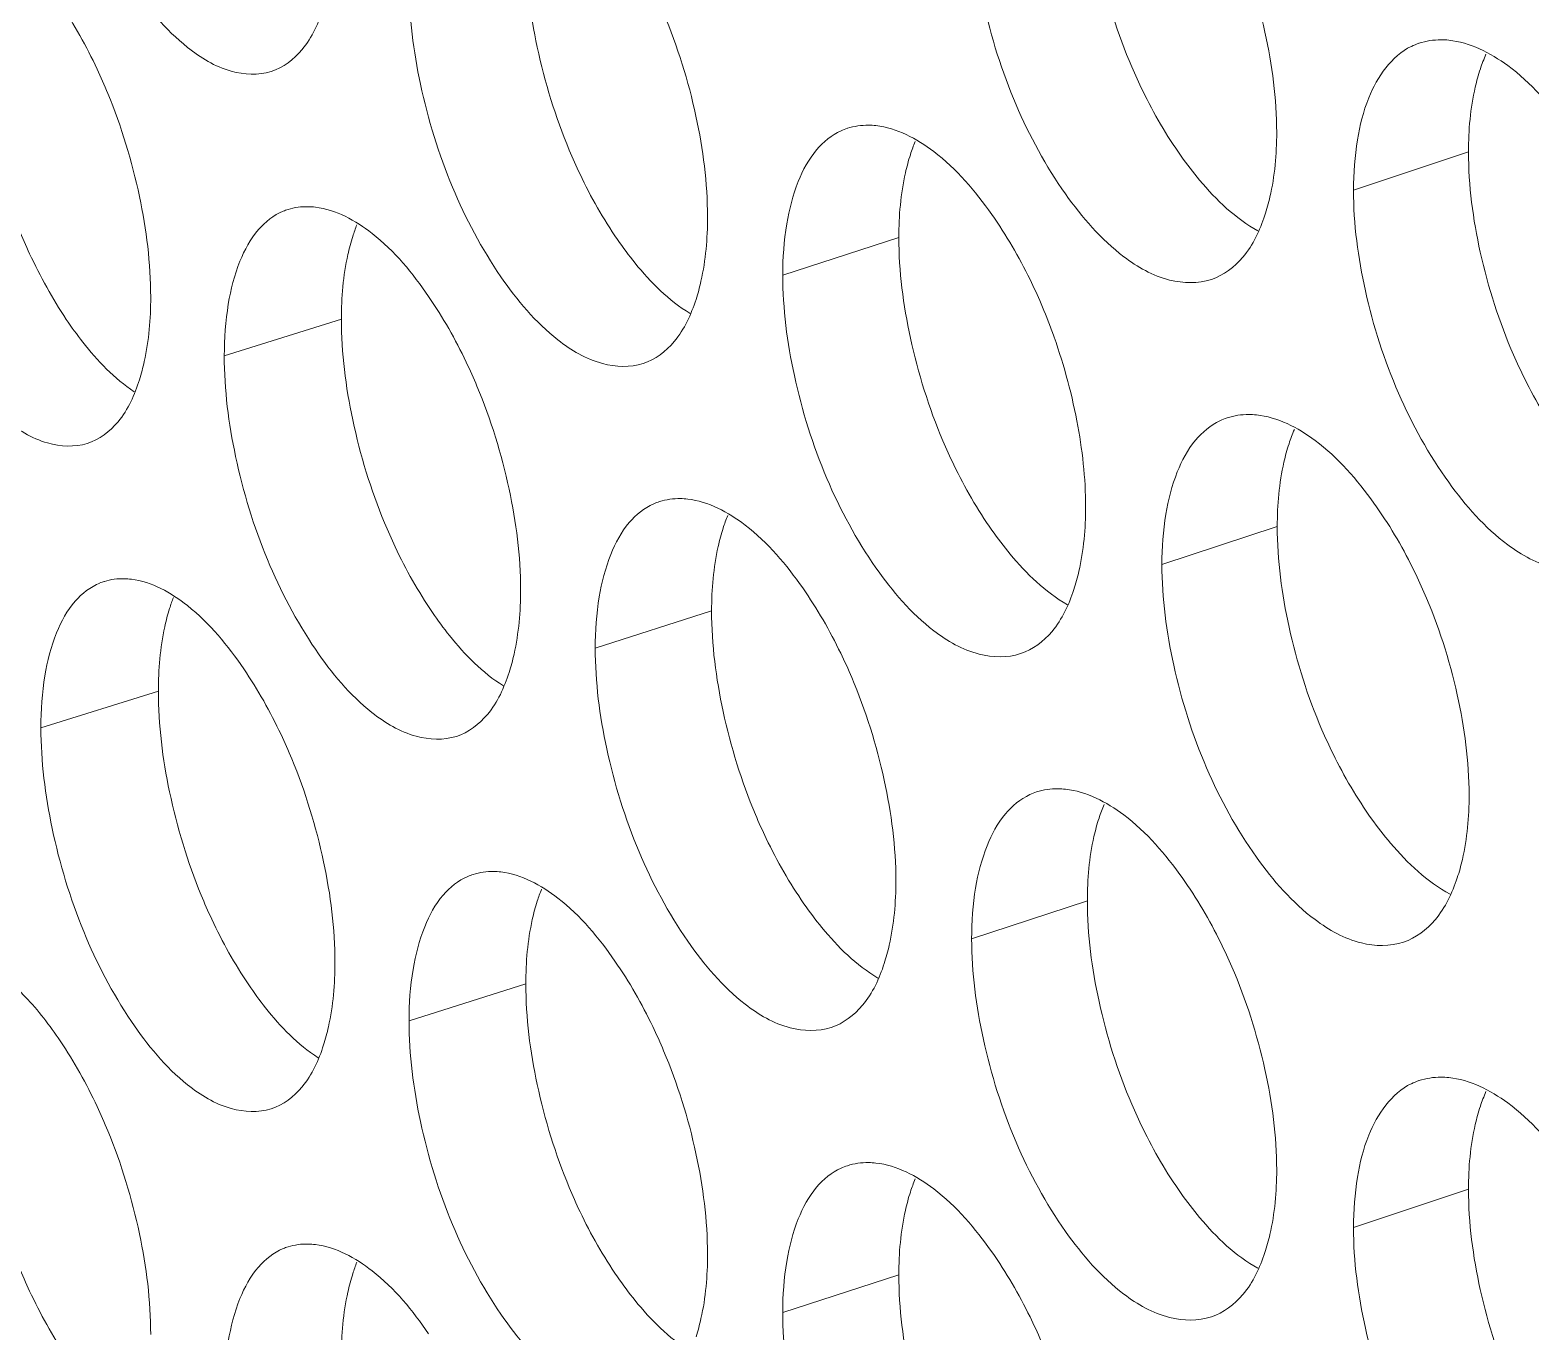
# Model space of a CAD drawing. Header units: millimetres. Extents: x 1177 to 4147, y 93 to 2194.
# Drawn here: x 2502.84 to 2514.23, y 1032.4 to 1042.29 of the extents above; entities that cross this region are included whole.
import ezdxf

# ---------------------------------------------------------------- set-up
doc = ezdxf.new("R2010")
doc.units = ezdxf.units.MM
doc.header["$LTSCALE"] = 0.1
doc.layers.get('0').update_dxf_attribs({"lineweight": 13})
doc.layers.add('标注', color=251, linetype='Continuous', lineweight=9)

# ---------------------------------------------------------------- blocks, each defined once
blk = doc.blocks.new('02')
at = {"layer": '标注'}
for p, q in [((4360.218, 1078.929), (4358.971, 1078.512)), ((4354.039, 1078), (4352.78, 1077.592)), ((4347.992, 1077.115), (4346.722, 1076.716)), ((4358.144, 1074.864), (4356.893, 1074.451)), ((4352.008, 1073.95), (4350.746, 1073.545)), ((4346.007, 1073.079), (4344.733, 1072.683)), ((4346.007, 1073.079), (4344.733, 1072.683)), ((4356.084, 1070.805), (4354.829, 1070.394)), ((4349.993, 1069.905), (4348.726, 1069.503)), ((4349.993, 1069.905), (4348.726, 1069.503)), ((4360.218, 1067.679), (4358.971, 1067.262)), ((4354.039, 1066.75), (4352.78, 1066.342)), ((4354.039, 1066.75), (4352.78, 1066.342))]:
    blk.add_line(p, q, dxfattribs=at)
for centre, radius, start, end in [((4359.904, 1079.443), 0.699, 108.5345, 115.9025), ((4353.688, 1078.545), 0.67, 108.0096, 114.2633), ((4355.89, 1078.338), 1.814, 157.2003, 162.034), ((4347.607, 1077.691), 0.642, 107.4921, 112.5473), ((4349.877, 1077.45), 1.849, 158.192, 162.3487), ((4350.072, 1074.925), 5.992, 20.0336, 23.1528), ((4357.817, 1075.389), 0.689, 108.3587, 115.3644), ((4351.646, 1074.506), 0.661, 107.8363, 113.7), ((4353.87, 1074.287), 1.825, 157.5283, 162.138), ((4345.609, 1073.665), 0.633, 107.3212, 111.9576), ((4345.609, 1073.665), 0.633, 107.3212, 111.9576), ((4347.904, 1073.414), 1.862, 158.5276, 162.4554), ((4347.904, 1073.414), 1.862, 158.5276, 162.4554), ((4355.745, 1071.34), 0.68, 108.1838, 114.818), ((4349.619, 1070.471), 0.651, 107.6638, 113.1281), ((4349.619, 1070.471), 0.651, 107.6638, 113.1281), ((4351.866, 1070.241), 1.837, 157.8589, 162.2429), ((4351.866, 1070.241), 1.837, 157.8589, 162.2429), ((4359.904, 1068.193), 0.699, 108.5345, 115.9025), ((4353.688, 1067.295), 0.67, 108.0096, 114.2633), ((4353.688, 1067.295), 0.67, 108.0096, 114.2633), ((4355.89, 1067.088), 1.814, 157.2003, 162.034), ((4355.89, 1067.088), 1.814, 157.2003, 162.034), ((4347.607, 1066.441), 0.642, 107.4921, 112.5473), ((4349.877, 1066.2), 1.849, 158.192, 162.3487)]:
    blk.add_arc(centre, radius, start, end, dxfattribs=at)
for points, knots in [([(4344.733, 1083.933), (4344.733, 1083.567), (4344.829, 1082.81), (4345.156, 1081.729), (4345.649, 1080.782), (4346.084, 1080.252), (4346.323, 1080.061)], [0, 0, 0, 0, 0.256219, 0.528865, 0.785923, 1, 1, 1, 1]), ([(4356.084, 1082.055), (4356.084, 1081.689), (4356.183, 1080.933), (4356.412, 1080.208), (4356.565, 1079.85)], [0, 0, 0, 0, 0.484378, 1, 1, 1, 1]), ([(4354.829, 1081.644), (4354.829, 1081.278), (4354.929, 1080.522), (4355.269, 1079.444), (4355.781, 1078.501), (4356.232, 1077.978), (4356.479, 1077.791)], [0, 0, 0, 0, 0.255252, 0.52708, 0.784259, 1, 1, 1, 1]), ([(4358.138, 1079.137), (4358.138, 1079.503), (4358.037, 1080.258), (4357.806, 1080.982), (4357.651, 1081.34)], [0, 0, 0, 0, 0.484204, 1, 1, 1, 1]), ([(4349.993, 1081.155), (4349.993, 1080.789), (4350.09, 1080.033), (4350.314, 1079.306), (4350.464, 1078.947)], [0, 0, 0, 0, 0.484494, 1, 1, 1, 1]), ([(4348.726, 1080.753), (4348.726, 1080.387), (4348.824, 1079.631), (4349.157, 1078.551), (4349.657, 1077.605), (4350.098, 1077.078), (4350.341, 1076.888)], [0, 0, 0, 0, 0.255833, 0.528153, 0.785258, 1, 1, 1, 1]), ([(4345.459, 1079.561), (4345.422, 1079.65), (4345.274, 1079.987), (4345.095, 1080.311), (4344.942, 1080.537)], [0, 0, 0, 0, 0.260299, 1, 1, 1, 1]), ([(4347.23, 1079.8), (4347.361, 1079.841), (4347.621, 1080.041), (4347.747, 1080.33), (4347.799, 1080.492)], [0, 0, 0, 0, 0.445594, 1, 1, 1, 1]), ([(4351.964, 1078.223), (4351.964, 1078.589), (4351.866, 1079.345), (4351.639, 1080.07), (4351.488, 1080.429)], [0, 0, 0, 0, 0.484321, 1, 1, 1, 1]), ([(4359.598, 1080.072), (4359.381, 1079.966), (4359.133, 1079.596), (4358.996, 1079.037), (4358.971, 1078.694), (4358.971, 1078.512)], [0, 0, 0, 0, 0.415426, 0.686428, 1, 1, 1, 1]), ([(4360.004, 1080.139), (4359.976, 1080.142), (4359.867, 1080.147), (4359.758, 1080.131), (4359.681, 1080.106)], [0, 0, 0, 0, 0.258783, 1, 1, 1, 1]), ([(4361.287, 1079.186), (4361.104, 1079.438), (4360.746, 1079.853), (4360.235, 1080.115), (4360.004, 1080.139)], [0, 0, 0, 0, 0.572175, 1, 1, 1, 1]), ([(4346.323, 1080.061), (4346.463, 1079.949), (4346.747, 1079.774), (4347.092, 1079.756), (4347.23, 1079.8)], [0, 0, 0, 0, 0.554701, 1, 1, 1, 1]), ([(4356.565, 1079.85), (4356.603, 1079.762), (4356.757, 1079.426), (4356.943, 1079.105), (4357.101, 1078.882)], [0, 0, 0, 0, 0.259878, 1, 1, 1, 1]), ([(4360.347, 1079.827), (4360.325, 1079.762), (4360.245, 1079.469), (4360.218, 1079.163), (4360.218, 1078.929)], [0, 0, 0, 0, 0.22686, 1, 1, 1, 1]), ([(4345.924, 1077.352), (4345.924, 1077.718), (4345.828, 1078.474), (4345.607, 1079.201), (4345.459, 1079.561)], [0, 0, 0, 0, 0.484437, 1, 1, 1, 1]), ([(4353.413, 1079.156), (4353.311, 1079.11), (4353.114, 1078.948), (4352.922, 1078.587), (4352.804, 1078.122), (4352.78, 1077.777), (4352.78, 1077.592)], [0, 0, 0, 0, 0.190641, 0.415947, 0.685903, 1, 1, 1, 1]), ([(4353.791, 1079.212), (4353.764, 1079.215), (4353.66, 1079.221), (4353.554, 1079.207), (4353.481, 1079.183)], [0, 0, 0, 0, 0.25889, 1, 1, 1, 1]), ([(4355.047, 1078.25), (4354.868, 1078.503), (4354.52, 1078.918), (4354.018, 1079.186), (4353.791, 1079.212)], [0, 0, 0, 0, 0.574346, 1, 1, 1, 1]), ([(4358.009, 1078.24), (4358.031, 1078.305), (4358.111, 1078.597), (4358.138, 1078.903), (4358.138, 1079.137)], [0, 0, 0, 0, 0.226796, 1, 1, 1, 1]), ([(4350.464, 1078.947), (4350.501, 1078.858), (4350.651, 1078.522), (4350.833, 1078.2), (4350.988, 1077.976)], [0, 0, 0, 0, 0.260144, 1, 1, 1, 1]), ([(4360.218, 1078.929), (4360.218, 1078.563), (4360.319, 1077.807), (4360.551, 1077.084), (4360.707, 1076.726)], [0, 0, 0, 0, 0.484301, 1, 1, 1, 1]), ([(4354.165, 1078.897), (4354.143, 1078.832), (4354.065, 1078.539), (4354.039, 1078.234), (4354.039, 1078)], [0, 0, 0, 0, 0.226444, 1, 1, 1, 1]), ([(4357.101, 1078.882), (4357.164, 1078.793), (4357.401, 1078.484), (4357.691, 1078.205), (4357.935, 1078.07)], [0, 0, 0, 0, 0.282461, 1, 1, 1, 1]), ([(4358.971, 1078.512), (4358.971, 1078.146), (4359.072, 1077.39), (4359.418, 1076.313), (4359.938, 1075.373), (4360.395, 1074.852), (4360.644, 1074.667)], [0, 0, 0, 0, 0.254863, 0.526363, 0.783591, 1, 1, 1, 1]), ([(4347.36, 1078.284), (4347.258, 1078.241), (4347.058, 1078.083), (4346.865, 1077.721), (4346.746, 1077.252), (4346.722, 1076.903), (4346.722, 1076.716)], [0, 0, 0, 0, 0.188092, 0.412143, 0.683021, 1, 1, 1, 1]), ([(4347.711, 1078.328), (4347.685, 1078.331), (4347.585, 1078.338), (4347.484, 1078.325), (4347.414, 1078.303)], [0, 0, 0, 0, 0.259011, 1, 1, 1, 1]), ([(4348.939, 1077.358), (4348.766, 1077.611), (4348.428, 1078.027), (4347.935, 1078.301), (4347.711, 1078.328)], [0, 0, 0, 0, 0.576575, 1, 1, 1, 1]), ([(4351.839, 1077.327), (4351.86, 1077.392), (4351.939, 1077.684), (4351.964, 1077.989), (4351.964, 1078.223)], [0, 0, 0, 0, 0.22638, 1, 1, 1, 1]), ([(4355.582, 1077.281), (4355.544, 1077.369), (4355.391, 1077.705), (4355.204, 1078.027), (4355.047, 1078.25)], [0, 0, 0, 0, 0.259857, 1, 1, 1, 1]), ([(4357.429, 1077.544), (4357.562, 1077.588), (4357.824, 1077.788), (4357.956, 1078.078), (4358.009, 1078.24)], [0, 0, 0, 0, 0.450132, 1, 1, 1, 1]), ([(4344.496, 1078.086), (4344.532, 1077.998), (4344.679, 1077.661), (4344.857, 1077.337), (4345.008, 1077.111)], [0, 0, 0, 0, 0.260408, 1, 1, 1, 1]), ([(4348.115, 1078.011), (4348.095, 1077.946), (4348.017, 1077.653), (4347.992, 1077.348), (4347.992, 1077.115)], [0, 0, 0, 0, 0.226033, 1, 1, 1, 1]), ([(4350.988, 1077.976), (4351.048, 1077.889), (4351.271, 1077.588), (4351.543, 1077.315), (4351.774, 1077.175)], [0, 0, 0, 0, 0.281645, 1, 1, 1, 1]), ([(4354.039, 1078), (4354.039, 1077.634), (4354.138, 1076.878), (4354.365, 1076.153), (4354.517, 1075.794)], [0, 0, 0, 0, 0.484416, 1, 1, 1, 1]), ([(4356.479, 1077.791), (4356.627, 1077.679), (4356.927, 1077.505), (4357.286, 1077.497), (4357.429, 1077.544)], [0, 0, 0, 0, 0.551821, 1, 1, 1, 1]), ([(4352.78, 1077.592), (4352.78, 1077.226), (4352.879, 1076.47), (4353.217, 1075.392), (4353.725, 1074.448), (4354.173, 1073.923), (4354.418, 1073.735)], [0, 0, 0, 0, 0.255445, 0.527438, 0.784592, 1, 1, 1, 1]), ([(4345.802, 1076.457), (4345.822, 1076.522), (4345.899, 1076.814), (4345.924, 1077.118), (4345.924, 1077.352)], [0, 0, 0, 0, 0.225969, 1, 1, 1, 1]), ([(4349.463, 1076.385), (4349.427, 1076.474), (4349.276, 1076.81), (4349.094, 1077.133), (4348.939, 1077.358)], [0, 0, 0, 0, 0.260123, 1, 1, 1, 1]), ([(4351.265, 1076.633), (4351.396, 1076.675), (4351.657, 1076.875), (4351.786, 1077.164), (4351.839, 1077.327)], [0, 0, 0, 0, 0.447449, 1, 1, 1, 1]), ([(4345.008, 1077.111), (4345.065, 1077.027), (4345.275, 1076.736), (4345.529, 1076.468), (4345.746, 1076.326)], [0, 0, 0, 0, 0.280712, 1, 1, 1, 1]), ([(4347.992, 1077.115), (4347.992, 1076.748), (4348.089, 1075.992), (4348.311, 1075.265), (4348.46, 1074.905)], [0, 0, 0, 0, 0.484532, 1, 1, 1, 1]), ([(4356.065, 1075.077), (4356.065, 1075.39), (4355.991, 1076.037), (4355.817, 1076.663), (4355.702, 1076.978)], [0, 0, 0, 0, 0.482715, 1, 1, 1, 1]), ([(4350.341, 1076.888), (4350.484, 1076.776), (4350.774, 1076.602), (4351.125, 1076.588), (4351.265, 1076.633)], [0, 0, 0, 0, 0.553517, 1, 1, 1, 1]), ([(4346.722, 1076.716), (4346.722, 1076.349), (4346.819, 1075.593), (4347.149, 1074.513), (4347.646, 1073.566), (4348.084, 1073.037), (4348.324, 1072.847)], [0, 0, 0, 0, 0.256026, 0.528509, 0.78559, 1, 1, 1, 1]), ([(4360.707, 1076.726), (4360.745, 1076.638), (4360.901, 1076.303), (4361.09, 1075.983), (4361.249, 1075.761)], [0, 0, 0, 0, 0.2597, 1, 1, 1, 1]), ([(4345.235, 1075.765), (4345.365, 1075.806), (4345.625, 1076.006), (4345.75, 1076.294), (4345.802, 1076.457)], [0, 0, 0, 0, 0.444646, 1, 1, 1, 1]), ([(4349.936, 1074.178), (4349.936, 1074.544), (4349.838, 1075.3), (4349.614, 1076.025), (4349.463, 1076.385)], [0, 0, 0, 0, 0.48436, 1, 1, 1, 1]), ([(4344.336, 1076.029), (4344.475, 1075.917), (4344.755, 1075.742), (4345.098, 1075.723), (4345.235, 1075.765)], [0, 0, 0, 0, 0.555309, 1, 1, 1, 1]), ([(4357.522, 1076.012), (4357.42, 1075.963), (4357.225, 1075.799), (4357.034, 1075.438), (4356.916, 1074.976), (4356.893, 1074.634), (4356.893, 1074.451)], [0, 0, 0, 0, 0.192296, 0.418401, 0.687759, 1, 1, 1, 1]), ([(4357.918, 1076.075), (4357.89, 1076.078), (4357.784, 1076.084), (4357.675, 1076.068), (4357.6, 1076.043)], [0, 0, 0, 0, 0.258817, 1, 1, 1, 1]), ([(4359.192, 1075.119), (4359.011, 1075.371), (4358.656, 1075.787), (4358.148, 1076.051), (4357.918, 1076.075)], [0, 0, 0, 0, 0.572892, 1, 1, 1, 1]), ([(4354.517, 1075.794), (4354.554, 1075.706), (4354.707, 1075.37), (4354.891, 1075.049), (4355.048, 1074.825)], [0, 0, 0, 0, 0.259967, 1, 1, 1, 1]), ([(4358.272, 1075.762), (4358.25, 1075.697), (4358.17, 1075.404), (4358.144, 1075.099), (4358.144, 1074.864)], [0, 0, 0, 0, 0.226721, 1, 1, 1, 1]), ([(4351.381, 1075.111), (4351.278, 1075.066), (4351.081, 1074.905), (4350.888, 1074.543), (4350.769, 1074.077), (4350.746, 1073.731), (4350.746, 1073.545)], [0, 0, 0, 0, 0.1898, 0.414696, 0.684955, 1, 1, 1, 1]), ([(4351.749, 1075.162), (4351.723, 1075.165), (4351.62, 1075.172), (4351.516, 1075.158), (4351.444, 1075.135)], [0, 0, 0, 0, 0.258928, 1, 1, 1, 1]), ([(4352.996, 1074.198), (4352.819, 1074.451), (4352.475, 1074.866), (4351.975, 1075.136), (4351.749, 1075.162)], [0, 0, 0, 0, 0.575082, 1, 1, 1, 1]), ([(4355.938, 1074.181), (4355.959, 1074.246), (4356.039, 1074.538), (4356.065, 1074.843), (4356.065, 1075.077)], [0, 0, 0, 0, 0.226657, 1, 1, 1, 1]), ([(4359.735, 1074.153), (4359.697, 1074.241), (4359.541, 1074.576), (4359.352, 1074.897), (4359.192, 1075.119)], [0, 0, 0, 0, 0.259679, 1, 1, 1, 1]), ([(4348.46, 1074.905), (4348.496, 1074.817), (4348.645, 1074.48), (4348.826, 1074.158), (4348.98, 1073.933)], [0, 0, 0, 0, 0.260232, 1, 1, 1, 1]), ([(4358.144, 1074.864), (4358.144, 1074.498), (4358.244, 1073.743), (4358.474, 1073.019), (4358.629, 1072.661)], [0, 0, 0, 0, 0.484339, 1, 1, 1, 1]), ([(4352.133, 1074.847), (4352.112, 1074.782), (4352.034, 1074.489), (4352.008, 1074.184), (4352.008, 1073.95)], [0, 0, 0, 0, 0.226307, 1, 1, 1, 1]), ([(4355.048, 1074.825), (4355.111, 1074.736), (4355.343, 1074.431), (4355.627, 1074.154), (4355.867, 1074.017)], [0, 0, 0, 0, 0.282202, 1, 1, 1, 1]), ([(4360.644, 1074.667), (4360.796, 1074.554), (4361.102, 1074.382), (4361.467, 1074.377), (4361.612, 1074.426)], [0, 0, 0, 0, 0.550741, 1, 1, 1, 1]), ([(4356.893, 1074.451), (4356.893, 1074.085), (4356.993, 1073.329), (4357.336, 1072.251), (4357.852, 1071.309), (4358.306, 1070.787), (4358.554, 1070.601)], [0, 0, 0, 0, 0.255058, 0.526721, 0.783925, 1, 1, 1, 1]), ([(4345.373, 1074.252), (4345.27, 1074.21), (4345.069, 1074.054), (4344.876, 1073.691), (4344.756, 1073.222), (4344.733, 1072.871), (4344.733, 1072.683)], [0, 0, 0, 0, 0.187225, 0.410841, 0.682034, 1, 1, 1, 1]), ([(4345.373, 1074.252), (4345.27, 1074.21), (4345.069, 1074.054), (4344.876, 1073.691), (4344.756, 1073.222), (4344.733, 1072.871), (4344.733, 1072.683)], [0, 0, 0, 0, 0.187225, 0.410841, 0.682034, 1, 1, 1, 1]), ([(4345.714, 1074.293), (4345.689, 1074.296), (4345.59, 1074.304), (4345.49, 1074.291), (4345.421, 1074.269)], [0, 0, 0, 0, 0.259055, 1, 1, 1, 1]), ([(4345.714, 1074.293), (4345.689, 1074.296), (4345.59, 1074.304), (4345.49, 1074.291), (4345.421, 1074.269)], [0, 0, 0, 0, 0.259055, 1, 1, 1, 1]), ([(4346.933, 1073.32), (4346.761, 1073.573), (4346.426, 1073.989), (4345.936, 1074.265), (4345.714, 1074.293)], [0, 0, 0, 0, 0.577332, 1, 1, 1, 1]), ([(4346.933, 1073.32), (4346.761, 1073.573), (4346.426, 1073.989), (4345.936, 1074.265), (4345.714, 1074.293)], [0, 0, 0, 0, 0.577332, 1, 1, 1, 1]), ([(4349.811, 1073.282), (4349.832, 1073.347), (4349.911, 1073.639), (4349.936, 1073.944), (4349.936, 1074.178)], [0, 0, 0, 0, 0.226242, 1, 1, 1, 1]), ([(4353.528, 1073.228), (4353.49, 1073.316), (4353.338, 1073.652), (4353.153, 1073.974), (4352.996, 1074.198)], [0, 0, 0, 0, 0.259945, 1, 1, 1, 1]), ([(4355.359, 1073.486), (4355.492, 1073.529), (4355.754, 1073.729), (4355.884, 1074.019), (4355.938, 1074.181)], [0, 0, 0, 0, 0.449251, 1, 1, 1, 1]), ([(4360.225, 1071.951), (4360.225, 1072.317), (4360.123, 1073.072), (4359.891, 1073.796), (4359.735, 1074.153)], [0, 0, 0, 0, 0.484165, 1, 1, 1, 1]), ([(4346.129, 1073.975), (4346.108, 1073.91), (4346.031, 1073.617), (4346.007, 1073.313), (4346.007, 1073.079)], [0, 0, 0, 0, 0.225897, 1, 1, 1, 1]), ([(4346.129, 1073.975), (4346.108, 1073.91), (4346.031, 1073.617), (4346.007, 1073.313), (4346.007, 1073.079)], [0, 0, 0, 0, 0.225897, 1, 1, 1, 1]), ([(4348.98, 1073.933), (4349.038, 1073.847), (4349.258, 1073.549), (4349.523, 1073.278), (4349.749, 1073.137)], [0, 0, 0, 0, 0.281347, 1, 1, 1, 1]), ([(4352.008, 1073.95), (4352.008, 1073.584), (4352.107, 1072.828), (4352.332, 1072.102), (4352.483, 1071.743)], [0, 0, 0, 0, 0.484455, 1, 1, 1, 1]), ([(4354.418, 1073.735), (4354.565, 1073.623), (4354.861, 1073.449), (4355.217, 1073.439), (4355.359, 1073.486)], [0, 0, 0, 0, 0.552376, 1, 1, 1, 1]), ([(4350.746, 1073.545), (4350.746, 1073.179), (4350.844, 1072.423), (4351.18, 1071.344), (4351.684, 1070.399), (4352.128, 1069.873), (4352.372, 1069.684)], [0, 0, 0, 0, 0.255639, 0.527795, 0.784925, 1, 1, 1, 1]), ([(4347.454, 1072.346), (4347.417, 1072.434), (4347.268, 1072.771), (4347.087, 1073.095), (4346.933, 1073.32)], [0, 0, 0, 0, 0.260211, 1, 1, 1, 1]), ([(4347.454, 1072.346), (4347.417, 1072.434), (4347.268, 1072.771), (4347.087, 1073.095), (4346.933, 1073.32)], [0, 0, 0, 0, 0.260211, 1, 1, 1, 1]), ([(4349.24, 1072.589), (4349.371, 1072.631), (4349.632, 1072.831), (4349.759, 1073.12), (4349.811, 1073.282)], [0, 0, 0, 0, 0.446528, 1, 1, 1, 1]), ([(4346.007, 1073.079), (4346.007, 1072.712), (4346.102, 1071.956), (4346.323, 1071.229), (4346.471, 1070.868)], [0, 0, 0, 0, 0.484571, 1, 1, 1, 1]), ([(4346.007, 1073.079), (4346.007, 1072.712), (4346.102, 1071.956), (4346.323, 1071.229), (4346.471, 1070.868)], [0, 0, 0, 0, 0.484571, 1, 1, 1, 1]), ([(4354.007, 1071.023), (4354.007, 1071.389), (4353.908, 1072.144), (4353.68, 1072.869), (4353.528, 1073.228)], [0, 0, 0, 0, 0.484282, 1, 1, 1, 1]), ([(4348.324, 1072.847), (4348.466, 1072.735), (4348.753, 1072.56), (4349.101, 1072.545), (4349.24, 1072.589)], [0, 0, 0, 0, 0.554103, 1, 1, 1, 1]), ([(4344.733, 1072.683), (4344.733, 1072.317), (4344.829, 1071.56), (4345.156, 1070.479), (4345.649, 1069.532), (4346.084, 1069.002), (4346.323, 1068.811)], [0, 0, 0, 0, 0.256219, 0.528865, 0.785923, 1, 1, 1, 1]), ([(4344.733, 1072.683), (4344.733, 1072.317), (4344.829, 1071.56), (4345.156, 1070.479), (4345.649, 1069.532), (4346.084, 1069.002), (4346.323, 1068.811)], [0, 0, 0, 0, 0.256219, 0.528865, 0.785923, 1, 1, 1, 1]), ([(4358.629, 1072.661), (4358.667, 1072.573), (4358.821, 1072.237), (4359.009, 1071.917), (4359.168, 1071.694)], [0, 0, 0, 0, 0.259789, 1, 1, 1, 1]), ([(4347.923, 1070.138), (4347.923, 1070.504), (4347.825, 1071.259), (4347.603, 1071.986), (4347.454, 1072.346)], [0, 0, 0, 0, 0.484398, 1, 1, 1, 1]), ([(4347.923, 1070.138), (4347.923, 1070.504), (4347.825, 1071.259), (4347.603, 1071.986), (4347.454, 1072.346)], [0, 0, 0, 0, 0.484398, 1, 1, 1, 1]), ([(4355.46, 1071.957), (4355.358, 1071.909), (4355.162, 1071.746), (4354.971, 1071.385), (4354.852, 1070.921), (4354.829, 1070.578), (4354.829, 1070.394)], [0, 0, 0, 0, 0.191473, 0.417182, 0.686837, 1, 1, 1, 1]), ([(4355.847, 1072.016), (4355.82, 1072.019), (4355.714, 1072.025), (4355.608, 1072.01), (4355.533, 1071.986)], [0, 0, 0, 0, 0.258853, 1, 1, 1, 1]), ([(4357.112, 1071.057), (4356.932, 1071.31), (4356.581, 1071.725), (4356.076, 1071.991), (4355.847, 1072.016)], [0, 0, 0, 0, 0.573616, 1, 1, 1, 1]), ([(4360.096, 1071.054), (4360.118, 1071.119), (4360.198, 1071.412), (4360.225, 1071.717), (4360.225, 1071.951)], [0, 0, 0, 0, 0.226935, 1, 1, 1, 1]), ([(4352.483, 1071.743), (4352.52, 1071.655), (4352.671, 1071.319), (4352.855, 1070.997), (4353.01, 1070.773)], [0, 0, 0, 0, 0.260055, 1, 1, 1, 1]), ([(4356.211, 1071.702), (4356.189, 1071.637), (4356.11, 1071.344), (4356.084, 1071.039), (4356.084, 1070.805)], [0, 0, 0, 0, 0.226582, 1, 1, 1, 1]), ([(4359.168, 1071.694), (4359.233, 1071.604), (4359.473, 1071.292), (4359.769, 1071.012), (4360.019, 1070.878)], [0, 0, 0, 0, 0.282708, 1, 1, 1, 1]), ([(4349.722, 1071.118), (4349.696, 1071.121), (4349.595, 1071.128), (4349.493, 1071.114), (4349.421, 1071.092)], [0, 0, 0, 0, 0.258969, 1, 1, 1, 1]), ([(4349.722, 1071.118), (4349.696, 1071.121), (4349.595, 1071.128), (4349.493, 1071.114), (4349.421, 1071.092)], [0, 0, 0, 0, 0.258969, 1, 1, 1, 1]), ([(4350.96, 1070.151), (4350.785, 1070.403), (4350.444, 1070.819), (4349.948, 1071.091), (4349.722, 1071.118)], [0, 0, 0, 0, 0.575826, 1, 1, 1, 1]), ([(4350.96, 1070.151), (4350.785, 1070.403), (4350.444, 1070.819), (4349.948, 1071.091), (4349.722, 1071.118)], [0, 0, 0, 0, 0.575826, 1, 1, 1, 1]), ([(4349.363, 1071.07), (4349.26, 1071.026), (4349.062, 1070.866), (4348.869, 1070.505), (4348.75, 1070.037), (4348.726, 1069.69), (4348.726, 1069.503)], [0, 0, 0, 0, 0.188951, 0.413428, 0.683995, 1, 1, 1, 1]), ([(4349.363, 1071.07), (4349.26, 1071.026), (4349.062, 1070.866), (4348.869, 1070.505), (4348.75, 1070.037), (4348.726, 1069.69), (4348.726, 1069.503)], [0, 0, 0, 0, 0.188951, 0.413428, 0.683995, 1, 1, 1, 1]), ([(4353.881, 1070.126), (4353.902, 1070.191), (4353.981, 1070.484), (4354.007, 1070.789), (4354.007, 1071.023)], [0, 0, 0, 0, 0.226518, 1, 1, 1, 1]), ([(4357.651, 1070.09), (4357.613, 1070.178), (4357.458, 1070.513), (4357.271, 1070.834), (4357.112, 1071.057)], [0, 0, 0, 0, 0.259768, 1, 1, 1, 1]), ([(4359.513, 1070.357), (4359.646, 1070.402), (4359.909, 1070.602), (4360.042, 1070.892), (4360.096, 1071.054)], [0, 0, 0, 0, 0.451001, 1, 1, 1, 1]), ([(4346.471, 1070.868), (4346.507, 1070.78), (4346.655, 1070.443), (4346.834, 1070.12), (4346.987, 1069.895)], [0, 0, 0, 0, 0.26032, 1, 1, 1, 1]), ([(4346.471, 1070.868), (4346.507, 1070.78), (4346.655, 1070.443), (4346.834, 1070.12), (4346.987, 1069.895)], [0, 0, 0, 0, 0.26032, 1, 1, 1, 1]), ([(4350.117, 1070.802), (4350.096, 1070.736), (4350.018, 1070.444), (4349.993, 1070.139), (4349.993, 1069.905)], [0, 0, 0, 0, 0.226169, 1, 1, 1, 1]), ([(4350.117, 1070.802), (4350.096, 1070.736), (4350.018, 1070.444), (4349.993, 1070.139), (4349.993, 1069.905)], [0, 0, 0, 0, 0.226169, 1, 1, 1, 1]), ([(4356.084, 1070.805), (4356.084, 1070.439), (4356.183, 1069.683), (4356.412, 1068.958), (4356.565, 1068.6)], [0, 0, 0, 0, 0.484378, 1, 1, 1, 1]), ([(4353.01, 1070.773), (4353.072, 1070.685), (4353.3, 1070.382), (4353.577, 1070.107), (4353.813, 1069.968)], [0, 0, 0, 0, 0.28193, 1, 1, 1, 1]), ([(4358.554, 1070.601), (4358.704, 1070.489), (4359.007, 1070.316), (4359.369, 1070.309), (4359.513, 1070.357)], [0, 0, 0, 0, 0.551276, 1, 1, 1, 1]), ([(4354.829, 1070.394), (4354.829, 1070.028), (4354.929, 1069.272), (4355.269, 1068.194), (4355.781, 1067.251), (4356.232, 1066.728), (4356.479, 1066.541)], [0, 0, 0, 0, 0.255252, 0.52708, 0.784259, 1, 1, 1, 1]), ([(4344.942, 1069.287), (4344.829, 1069.455), (4344.599, 1069.752), (4344.213, 1070.093), (4343.82, 1070.276), (4343.554, 1070.274), (4343.443, 1070.24)], [0, 0, 0, 0, 0.323685, 0.595295, 0.814917, 1, 1, 1, 1]), ([(4351.488, 1069.179), (4351.451, 1069.267), (4351.299, 1069.604), (4351.116, 1069.926), (4350.96, 1070.151)], [0, 0, 0, 0, 0.260034, 1, 1, 1, 1]), ([(4351.488, 1069.179), (4351.451, 1069.267), (4351.299, 1069.604), (4351.116, 1069.926), (4350.96, 1070.151)], [0, 0, 0, 0, 0.260034, 1, 1, 1, 1]), ([(4347.799, 1069.242), (4347.82, 1069.307), (4347.897, 1069.599), (4347.923, 1069.904), (4347.923, 1070.138)], [0, 0, 0, 0, 0.226105, 1, 1, 1, 1]), ([(4347.799, 1069.242), (4347.82, 1069.307), (4347.897, 1069.599), (4347.923, 1069.904), (4347.923, 1070.138)], [0, 0, 0, 0, 0.226105, 1, 1, 1, 1]), ([(4353.305, 1069.432), (4353.437, 1069.475), (4353.698, 1069.675), (4353.828, 1069.964), (4353.881, 1070.126)], [0, 0, 0, 0, 0.448356, 1, 1, 1, 1]), ([(4358.138, 1067.887), (4358.138, 1068.253), (4358.037, 1069.008), (4357.806, 1069.732), (4357.651, 1070.09)], [0, 0, 0, 0, 0.484204, 1, 1, 1, 1]), ([(4346.987, 1069.895), (4347.044, 1069.81), (4347.259, 1069.515), (4347.519, 1069.246), (4347.74, 1069.104)], [0, 0, 0, 0, 0.281036, 1, 1, 1, 1]), ([(4346.987, 1069.895), (4347.044, 1069.81), (4347.259, 1069.515), (4347.519, 1069.246), (4347.74, 1069.104)], [0, 0, 0, 0, 0.281036, 1, 1, 1, 1]), ([(4349.993, 1069.905), (4349.993, 1069.539), (4350.09, 1068.783), (4350.314, 1068.056), (4350.464, 1067.697)], [0, 0, 0, 0, 0.484494, 1, 1, 1, 1]), ([(4349.993, 1069.905), (4349.993, 1069.539), (4350.09, 1068.783), (4350.314, 1068.056), (4350.464, 1067.697)], [0, 0, 0, 0, 0.484494, 1, 1, 1, 1]), ([(4352.372, 1069.684), (4352.517, 1069.572), (4352.81, 1069.398), (4353.164, 1069.386), (4353.305, 1069.432)], [0, 0, 0, 0, 0.552941, 1, 1, 1, 1]), ([(4348.726, 1069.503), (4348.726, 1069.137), (4348.824, 1068.381), (4349.157, 1067.301), (4349.657, 1066.355), (4350.098, 1065.828), (4350.341, 1065.638)], [0, 0, 0, 0, 0.255833, 0.528153, 0.785258, 1, 1, 1, 1]), ([(4348.726, 1069.503), (4348.726, 1069.137), (4348.824, 1068.381), (4349.157, 1067.301), (4349.657, 1066.355), (4350.098, 1065.828), (4350.341, 1065.638)], [0, 0, 0, 0, 0.255833, 0.528153, 0.785258, 1, 1, 1, 1]), ([(4345.459, 1068.311), (4345.422, 1068.4), (4345.274, 1068.737), (4345.095, 1069.061), (4344.942, 1069.287)], [0, 0, 0, 0, 0.260299, 1, 1, 1, 1]), ([(4347.23, 1068.55), (4347.361, 1068.591), (4347.621, 1068.791), (4347.747, 1069.08), (4347.799, 1069.242)], [0, 0, 0, 0, 0.445594, 1, 1, 1, 1]), ([(4347.23, 1068.55), (4347.361, 1068.591), (4347.621, 1068.791), (4347.747, 1069.08), (4347.799, 1069.242)], [0, 0, 0, 0, 0.445594, 1, 1, 1, 1]), ([(4351.964, 1066.973), (4351.964, 1067.339), (4351.866, 1068.095), (4351.639, 1068.82), (4351.488, 1069.179)], [0, 0, 0, 0, 0.484321, 1, 1, 1, 1]), ([(4351.964, 1066.973), (4351.964, 1067.339), (4351.866, 1068.095), (4351.639, 1068.82), (4351.488, 1069.179)], [0, 0, 0, 0, 0.484321, 1, 1, 1, 1]), ([(4360.004, 1068.889), (4359.976, 1068.892), (4359.867, 1068.897), (4359.758, 1068.881), (4359.681, 1068.856)], [0, 0, 0, 0, 0.258783, 1, 1, 1, 1]), ([(4361.287, 1067.936), (4361.104, 1068.188), (4360.746, 1068.603), (4360.235, 1068.865), (4360.004, 1068.889)], [0, 0, 0, 0, 0.572175, 1, 1, 1, 1]), ([(4346.323, 1068.811), (4346.463, 1068.699), (4346.747, 1068.524), (4347.092, 1068.506), (4347.23, 1068.55)], [0, 0, 0, 0, 0.554701, 1, 1, 1, 1]), ([(4346.323, 1068.811), (4346.463, 1068.699), (4346.747, 1068.524), (4347.092, 1068.506), (4347.23, 1068.55)], [0, 0, 0, 0, 0.554701, 1, 1, 1, 1]), ([(4359.598, 1068.822), (4359.381, 1068.716), (4359.133, 1068.346), (4358.996, 1067.787), (4358.971, 1067.444), (4358.971, 1067.262)], [0, 0, 0, 0, 0.415426, 0.686428, 1, 1, 1, 1]), ([(4356.565, 1068.6), (4356.603, 1068.512), (4356.757, 1068.176), (4356.943, 1067.855), (4357.101, 1067.632)], [0, 0, 0, 0, 0.259878, 1, 1, 1, 1]), ([(4360.347, 1068.577), (4360.325, 1068.512), (4360.245, 1068.219), (4360.218, 1067.913), (4360.218, 1067.679)], [0, 0, 0, 0, 0.22686, 1, 1, 1, 1]), ([(4345.924, 1066.102), (4345.924, 1066.468), (4345.828, 1067.224), (4345.607, 1067.951), (4345.459, 1068.311)], [0, 0, 0, 0, 0.484437, 1, 1, 1, 1]), ([(4353.413, 1067.906), (4353.311, 1067.86), (4353.114, 1067.698), (4352.922, 1067.337), (4352.804, 1066.872), (4352.78, 1066.527), (4352.78, 1066.342)], [0, 0, 0, 0, 0.190641, 0.415947, 0.685903, 1, 1, 1, 1]), ([(4353.413, 1067.906), (4353.311, 1067.86), (4353.114, 1067.698), (4352.922, 1067.337), (4352.804, 1066.872), (4352.78, 1066.527), (4352.78, 1066.342)], [0, 0, 0, 0, 0.190641, 0.415947, 0.685903, 1, 1, 1, 1]), ([(4353.791, 1067.962), (4353.764, 1067.965), (4353.66, 1067.971), (4353.554, 1067.957), (4353.481, 1067.933)], [0, 0, 0, 0, 0.25889, 1, 1, 1, 1]), ([(4353.791, 1067.962), (4353.764, 1067.965), (4353.66, 1067.971), (4353.554, 1067.957), (4353.481, 1067.933)], [0, 0, 0, 0, 0.25889, 1, 1, 1, 1]), ([(4355.047, 1067), (4354.868, 1067.253), (4354.52, 1067.668), (4354.018, 1067.936), (4353.791, 1067.962)], [0, 0, 0, 0, 0.574346, 1, 1, 1, 1]), ([(4355.047, 1067), (4354.868, 1067.253), (4354.52, 1067.668), (4354.018, 1067.936), (4353.791, 1067.962)], [0, 0, 0, 0, 0.574346, 1, 1, 1, 1]), ([(4358.009, 1066.99), (4358.031, 1067.055), (4358.111, 1067.347), (4358.138, 1067.653), (4358.138, 1067.887)], [0, 0, 0, 0, 0.226796, 1, 1, 1, 1]), ([(4350.464, 1067.697), (4350.501, 1067.608), (4350.651, 1067.272), (4350.833, 1066.95), (4350.988, 1066.726)], [0, 0, 0, 0, 0.260144, 1, 1, 1, 1]), ([(4350.464, 1067.697), (4350.501, 1067.608), (4350.651, 1067.272), (4350.833, 1066.95), (4350.988, 1066.726)], [0, 0, 0, 0, 0.260144, 1, 1, 1, 1]), ([(4354.165, 1067.647), (4354.143, 1067.582), (4354.065, 1067.289), (4354.039, 1066.984), (4354.039, 1066.75)], [0, 0, 0, 0, 0.226444, 1, 1, 1, 1]), ([(4354.165, 1067.647), (4354.143, 1067.582), (4354.065, 1067.289), (4354.039, 1066.984), (4354.039, 1066.75)], [0, 0, 0, 0, 0.226444, 1, 1, 1, 1]), ([(4357.101, 1067.632), (4357.164, 1067.543), (4357.401, 1067.234), (4357.691, 1066.955), (4357.935, 1066.82)], [0, 0, 0, 0, 0.282461, 1, 1, 1, 1]), ([(4360.218, 1067.679), (4360.218, 1067.313), (4360.319, 1066.557), (4360.551, 1065.834), (4360.707, 1065.476)], [0, 0, 0, 0, 0.484301, 1, 1, 1, 1]), ([(4358.971, 1067.262), (4358.971, 1066.896), (4359.072, 1066.14), (4359.418, 1065.063), (4359.938, 1064.123), (4360.395, 1063.602), (4360.644, 1063.417)], [0, 0, 0, 0, 0.254863, 0.526363, 0.783591, 1, 1, 1, 1]), ([(4347.711, 1067.078), (4347.685, 1067.081), (4347.585, 1067.088), (4347.484, 1067.075), (4347.414, 1067.053)], [0, 0, 0, 0, 0.259011, 1, 1, 1, 1]), ([(4348.939, 1066.108), (4348.766, 1066.361), (4348.428, 1066.777), (4347.935, 1067.051), (4347.711, 1067.078)], [0, 0, 0, 0, 0.576575, 1, 1, 1, 1]), ([(4347.36, 1067.034), (4347.258, 1066.991), (4347.058, 1066.833), (4346.865, 1066.471), (4346.746, 1066.002), (4346.722, 1065.653), (4346.722, 1065.466)], [0, 0, 0, 0, 0.188092, 0.412143, 0.683021, 1, 1, 1, 1]), ([(4351.839, 1066.077), (4351.86, 1066.142), (4351.939, 1066.434), (4351.964, 1066.739), (4351.964, 1066.973)], [0, 0, 0, 0, 0.22638, 1, 1, 1, 1]), ([(4351.839, 1066.077), (4351.86, 1066.142), (4351.939, 1066.434), (4351.964, 1066.739), (4351.964, 1066.973)], [0, 0, 0, 0, 0.22638, 1, 1, 1, 1]), ([(4355.582, 1066.031), (4355.544, 1066.119), (4355.391, 1066.455), (4355.204, 1066.777), (4355.047, 1067)], [0, 0, 0, 0, 0.259857, 1, 1, 1, 1]), ([(4355.582, 1066.031), (4355.544, 1066.119), (4355.391, 1066.455), (4355.204, 1066.777), (4355.047, 1067)], [0, 0, 0, 0, 0.259857, 1, 1, 1, 1]), ([(4357.429, 1066.294), (4357.562, 1066.338), (4357.824, 1066.538), (4357.956, 1066.828), (4358.009, 1066.99)], [0, 0, 0, 0, 0.450132, 1, 1, 1, 1]), ([(4344.496, 1066.836), (4344.532, 1066.748), (4344.679, 1066.411), (4344.857, 1066.087), (4345.008, 1065.861)], [0, 0, 0, 0, 0.260408, 1, 1, 1, 1]), ([(4348.115, 1066.761), (4348.095, 1066.696), (4348.017, 1066.403), (4347.992, 1066.098), (4347.992, 1065.865)], [0, 0, 0, 0, 0.226033, 1, 1, 1, 1]), ([(4350.988, 1066.726), (4351.048, 1066.639), (4351.271, 1066.338), (4351.543, 1066.065), (4351.774, 1065.925)], [0, 0, 0, 0, 0.281645, 1, 1, 1, 1]), ([(4350.988, 1066.726), (4351.048, 1066.639), (4351.271, 1066.338), (4351.543, 1066.065), (4351.774, 1065.925)], [0, 0, 0, 0, 0.281645, 1, 1, 1, 1]), ([(4354.039, 1066.75), (4354.039, 1066.384), (4354.138, 1065.628), (4354.365, 1064.903), (4354.517, 1064.544)], [0, 0, 0, 0, 0.484416, 1, 1, 1, 1]), ([(4354.039, 1066.75), (4354.039, 1066.384), (4354.138, 1065.628), (4354.365, 1064.903), (4354.517, 1064.544)], [0, 0, 0, 0, 0.484416, 1, 1, 1, 1]), ([(4356.479, 1066.541), (4356.627, 1066.429), (4356.927, 1066.255), (4357.286, 1066.247), (4357.429, 1066.294)], [0, 0, 0, 0, 0.551821, 1, 1, 1, 1]), ([(4352.78, 1066.342), (4352.78, 1065.976), (4352.879, 1065.22), (4353.217, 1064.142), (4353.725, 1063.198), (4354.173, 1062.673), (4354.418, 1062.485)], [0, 0, 0, 0, 0.255445, 0.527438, 0.784592, 1, 1, 1, 1]), ([(4352.78, 1066.342), (4352.78, 1065.976), (4352.879, 1065.22), (4353.217, 1064.142), (4353.725, 1063.198), (4354.173, 1062.673), (4354.418, 1062.485)], [0, 0, 0, 0, 0.255445, 0.527438, 0.784592, 1, 1, 1, 1])]:
    blk.add_open_spline(points, degree=3, knots=knots, dxfattribs=at)
for points in [[(4360.408, 1079.986), (4360.385, 1079.934), (4360.365, 1079.881), (4360.347, 1079.827)], [(4358.33, 1075.916), (4358.308, 1075.866), (4358.289, 1075.814), (4358.272, 1075.762)], [(4356.267, 1071.851), (4356.246, 1071.802), (4356.227, 1071.753), (4356.211, 1071.702)], [(4360.408, 1068.736), (4360.385, 1068.684), (4360.365, 1068.631), (4360.347, 1068.577)]]:
    blk.add_open_spline(points, degree=3, dxfattribs=at)

msp = doc.modelspace()

# ---------------------------------------------------------------- block references
at = {"xscale": 0.7, "yscale": 0.7, "zscale": 0.7}
msp.add_blockref('02', (-538.391, 286.112), dxfattribs=at)

doc.saveas('drawing.dxf')
